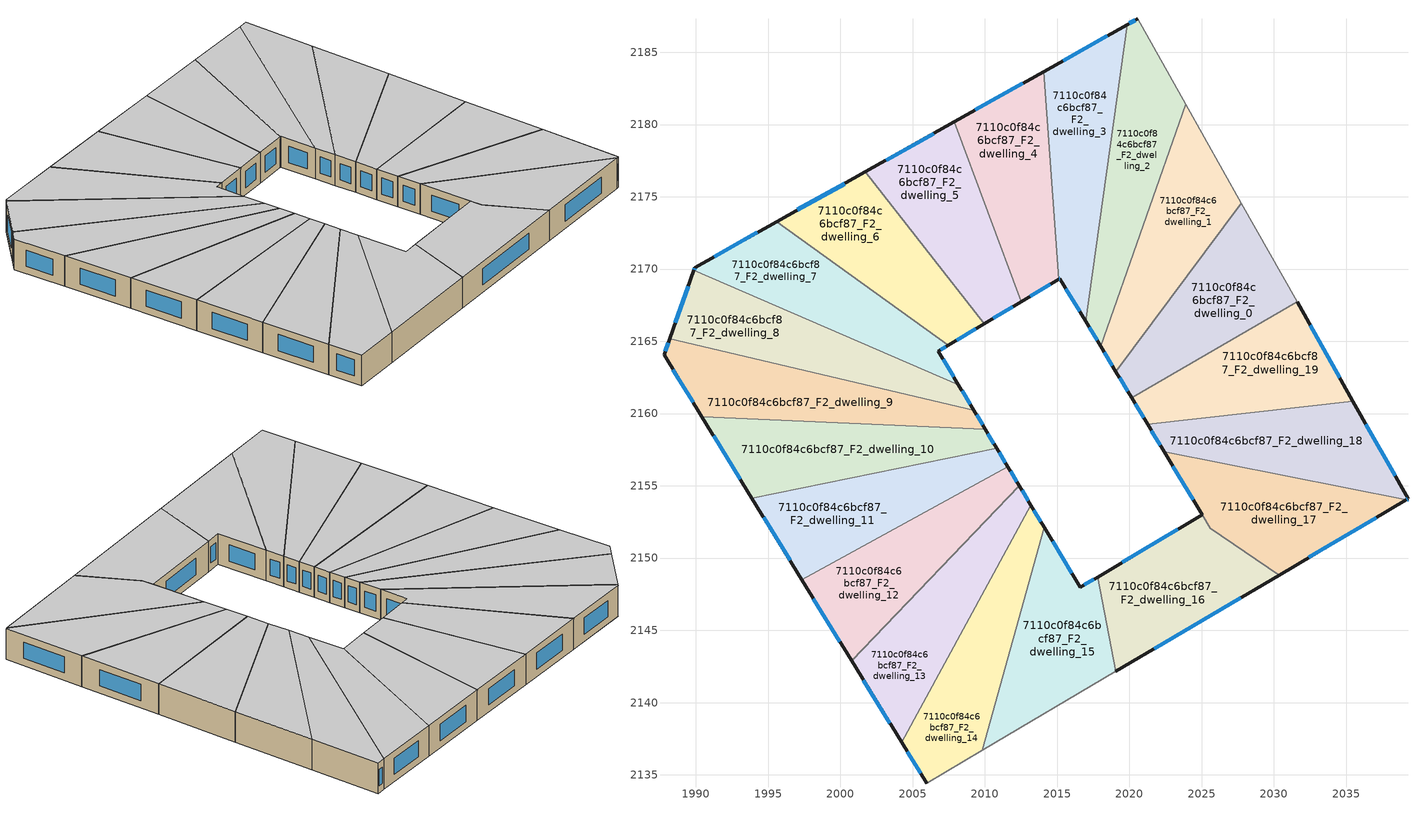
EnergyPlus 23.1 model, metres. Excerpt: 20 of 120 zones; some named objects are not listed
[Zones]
7110c0f84c6bcf87_F2_dwelling_0
 floor to 7110c0f84c6bcf87_F1_dwelling_0 (EU_floor_Construction): 2027.74,2174.56 2031.6,2167.72 2020.15,2161.11 2019.06,2162.91 z6
 wall outside (EU_wall_Construction): 2019.07,2162.91 2020.15,2161.11 z6:9
 wall adiabatic (EU_wall_Construction): 2031.6,2167.72 2027.74,2174.56 z6:9
 wall to 7110c0f84c6bcf87_F2_dwelling_1 (EU_wall_Construction): 2027.74,2174.56 2019.07,2162.91 z6:9
 wall to 7110c0f84c6bcf87_F2_dwelling_19 (EU_wall_Construction): 2020.15,2161.11 2031.6,2167.72 z6:9
 window (EU_Window_Construction): 2019.32,2162.48 2019.89,2161.53 z6.7:8.3
 ceiling to 7110c0f84c6bcf87_F3_dwelling_0 (EU_floor_Construction): 2031.6,2167.72 2027.74,2174.56 2019.06,2162.91 2020.15,2161.11 z9
7110c0f84c6bcf87_F2_dwelling_1
 floor to 7110c0f84c6bcf87_F1_dwelling_1 (EU_floor_Construction): 2023.89,2181.39 2027.74,2174.56 2019.06,2162.91 2018.01,2164.66 z6
 wall outside (EU_wall_Construction): 2018.01,2164.66 2019.07,2162.91 z6:9
 wall adiabatic (EU_wall_Construction): 2027.74,2174.56 2023.89,2181.39 z6:9
 wall to 7110c0f84c6bcf87_F2_dwelling_2 (EU_wall_Construction): 2023.89,2181.39 2018.01,2164.66 z6:9
 window (EU_Window_Construction): 2018.26,2164.25 2018.82,2163.32 z6.7:8.3
 ceiling to 7110c0f84c6bcf87_F3_dwelling_1 (EU_floor_Construction): 2019.06,2162.91 2027.74,2174.56 2023.89,2181.39 2018.01,2164.66 z9
7110c0f84c6bcf87_F2_dwelling_10
 floor to 7110c0f84c6bcf87_F1_dwelling_10 (EU_floor_Construction): 2010.02,2158.91 2010.81,2157.61 1993.88,2154.14 1990.42,2159.77 z6
 wall outside (EU_wall_Construction): 2010.81,2157.61 2010.03,2158.91 / 1990.42,2159.77 1993.88,2154.14 z6:9
 wall to 7110c0f84c6bcf87_F2_dwelling_11 (EU_wall_Construction): 1993.88,2154.14 2010.81,2157.61 z6:9
 wall to 7110c0f84c6bcf87_F2_dwelling_9 (EU_wall_Construction): 2010.02,2158.91 1990.42,2159.77 z6:9
 window (EU_Window_Construction): 2010.62,2157.92 2010.21,2158.61 / 1991.24,2158.45 1993.07,2155.47 z6.7:8.3
 ceiling to 7110c0f84c6bcf87_F3_dwelling_10 (EU_floor_Construction): 2010.81,2157.61 2010.02,2158.91 1990.42,2159.77 1993.88,2154.14 z9
7110c0f84c6bcf87_F2_dwelling_11
 floor to 7110c0f84c6bcf87_F1_dwelling_11 (EU_floor_Construction): 2010.81,2157.61 2011.59,2156.3 1997.33,2148.52 1993.88,2154.14 z6
 wall outside (EU_wall_Construction): 2011.59,2156.3 2010.81,2157.61 / 1993.88,2154.14 1997.33,2148.52 z6:9
 wall to 7110c0f84c6bcf87_F2_dwelling_12 (EU_wall_Construction): 1997.33,2148.52 2011.59,2156.3 z6:9
 window (EU_Window_Construction): 2011.41,2156.61 2010.99,2157.31 / 1994.69,2152.82 1996.52,2149.84 z6.7:8.3
 ceiling to 7110c0f84c6bcf87_F3_dwelling_11 (EU_floor_Construction): 2011.59,2156.3 2010.81,2157.61 1993.88,2154.14 1997.33,2148.52 z9
7110c0f84c6bcf87_F2_dwelling_12
 floor to 7110c0f84c6bcf87_F1_dwelling_12 (EU_floor_Construction): 2011.59,2156.3 2012.38,2154.99 2000.79,2142.88 1997.33,2148.52 z6
 wall outside (EU_wall_Construction): 2012.39,2154.99 2011.59,2156.3 / 1997.33,2148.52 2000.79,2142.88 z6:9
 wall to 7110c0f84c6bcf87_F2_dwelling_13 (EU_wall_Construction): 2000.79,2142.88 2012.38,2154.99 z6:9
 window (EU_Window_Construction): 2012.2,2155.3 2011.78,2155.99 / 1998.14,2147.19 1999.97,2144.21 z6.7:8.3
 ceiling to 7110c0f84c6bcf87_F3_dwelling_12 (EU_floor_Construction): 2000.79,2142.88 2012.38,2154.99 2011.59,2156.3 1997.33,2148.52 z9
7110c0f84c6bcf87_F2_dwelling_13
 floor to 7110c0f84c6bcf87_F1_dwelling_13 (EU_floor_Construction): 2012.38,2154.99 2013.18,2153.66 2004.24,2137.25 2000.79,2142.88 z6
 wall outside (EU_wall_Construction): 2013.18,2153.66 2012.39,2154.99 / 2000.79,2142.88 2004.24,2137.25 z6:9
 wall to 7110c0f84c6bcf87_F2_dwelling_14 (EU_wall_Construction): 2004.24,2137.25 2013.18,2153.66 z6:9
 window (EU_Window_Construction): 2012.99,2153.97 2012.57,2154.68 / 2001.6,2141.56 2003.43,2138.57 z6.7:8.3
 ceiling to 7110c0f84c6bcf87_F3_dwelling_13 (EU_floor_Construction): 2004.24,2137.25 2013.18,2153.66 2012.38,2154.99 2000.79,2142.88 z9
7110c0f84c6bcf87_F2_dwelling_14
 floor to 7110c0f84c6bcf87_F1_dwelling_14 (EU_floor_Construction): 2013.18,2153.66 2014.1,2152.14 2009.83,2136.71 2005.97,2134.43 2004.24,2137.25 z6
 wall outside (EU_wall_Construction): 2014.1,2152.14 2013.18,2153.66 / 2004.24,2137.25 2005.97,2134.43 z6:9
 wall adiabatic (EU_wall_Construction): 2005.97,2134.43 2009.83,2136.71 z6:9
 wall to 7110c0f84c6bcf87_F2_dwelling_15 (EU_wall_Construction): 2009.83,2136.71 2014.1,2152.14 z6:9
 window (EU_Window_Construction): 2013.88,2152.5 2013.4,2153.31 / 2004.65,2136.59 2005.56,2135.1 z6.7:8.3
 ceiling to 7110c0f84c6bcf87_F3_dwelling_14 (EU_floor_Construction): 2009.83,2136.71 2014.1,2152.14 2013.18,2153.66 2004.24,2137.25 2005.97,2134.43 z9
7110c0f84c6bcf87_F2_dwelling_15
 floor to 7110c0f84c6bcf87_F1_dwelling_15 (EU_floor_Construction): 2017.8,2148.69 2019.05,2142.16 2009.83,2136.71 2014.1,2152.14 2016.6,2147.97 z6
 wall outside (EU_wall_Construction): 2017.8,2148.69 2016.6,2147.97 2014.1,2152.14 z6:9
 wall adiabatic (EU_wall_Construction): 2009.83,2136.71 2019.05,2142.16 z6:9
 wall to 7110c0f84c6bcf87_F2_dwelling_16 (EU_wall_Construction): 2019.05,2142.16 2017.81,2148.69 z6:9
 window (EU_Window_Construction): 2016.02,2148.95 2014.69,2151.16 / 2017.52,2148.52 2016.89,2148.14 z6.7:8.3
 ceiling to 7110c0f84c6bcf87_F3_dwelling_15 (EU_floor_Construction): 2019.05,2142.16 2017.8,2148.69 2016.6,2147.97 2014.1,2152.14 2009.83,2136.71 z9
7110c0f84c6bcf87_F2_dwelling_16
 floor to 7110c0f84c6bcf87_F1_dwelling_16 (EU_floor_Construction): 2030.35,2148.82 2019.05,2142.16 2017.8,2148.69 2025.03,2153 2025.59,2152.07 z6
 wall outside (EU_wall_Construction): 2019.05,2142.16 2030.35,2148.82 / 2025.03,2153 2017.8,2148.69 z6:9
 wall to 7110c0f84c6bcf87_F2_dwelling_17 (EU_wall_Construction): 2030.35,2148.82 2025.59,2152.07 2025.03,2153 z6:9
 window (EU_Window_Construction): 2021.71,2143.72 2027.7,2147.26 / 2023.33,2151.99 2019.5,2149.7 z6.7:8.3
 ceiling to 7110c0f84c6bcf87_F3_dwelling_16 (EU_floor_Construction): 2030.35,2148.82 2025.59,2152.07 2025.03,2153 2017.8,2148.69 2019.05,2142.16 z9
7110c0f84c6bcf87_F2_dwelling_17
 floor to 7110c0f84c6bcf87_F1_dwelling_17 (EU_floor_Construction): 2039.17,2154.03 2030.35,2148.82 2025.59,2152.07 2022.4,2157.36 z6
 wall outside (EU_wall_Construction): 2030.35,2148.82 2039.17,2154.03 / 2022.4,2157.36 2025.03,2153 z6:9
 wall to 7110c0f84c6bcf87_F2_dwelling_18 (EU_wall_Construction): 2039.17,2154.03 2022.4,2157.36 z6:9
 window (EU_Window_Construction): 2032.42,2150.05 2037.1,2152.8 / 2023.02,2156.34 2024.41,2154.02 z6.7:8.3
 ceiling to 7110c0f84c6bcf87_F3_dwelling_17 (EU_floor_Construction): 2039.17,2154.03 2022.4,2157.36 2025.59,2152.07 2030.35,2148.82 z9
7110c0f84c6bcf87_F2_dwelling_18
 floor to 7110c0f84c6bcf87_F1_dwelling_18 (EU_floor_Construction): 2035.46,2160.86 2039.28,2154.09 2039.17,2154.03 2022.4,2157.36 2021.26,2159.26 z6
 wall outside (EU_wall_Construction): 2021.26,2159.26 2022.4,2157.36 / 2039.17,2154.03 2039.28,2154.09 2035.46,2160.86 z6:9
 wall to 7110c0f84c6bcf87_F2_dwelling_19 (EU_wall_Construction): 2035.46,2160.86 2021.26,2159.26 z6:9
 window (EU_Window_Construction): 2021.53,2158.82 2022.13,2157.81 / 2038.38,2155.68 2036.36,2159.27 / 2039.19,2154.04 2039.25,2154.08 z6.7:8.3
 ceiling to 7110c0f84c6bcf87_F3_dwelling_18 (EU_floor_Construction): 2039.28,2154.09 2035.46,2160.86 2021.26,2159.26 2022.4,2157.36 2039.17,2154.03 z9
7110c0f84c6bcf87_F2_dwelling_19
 floor to 7110c0f84c6bcf87_F1_dwelling_19 (EU_floor_Construction): 2031.6,2167.72 2035.46,2160.86 2021.26,2159.26 2020.15,2161.11 z6
 wall outside (EU_wall_Construction): 2020.15,2161.11 2021.26,2159.26 / 2035.46,2160.86 2031.6,2167.72 z6:9
 window (EU_Window_Construction): 2020.41,2160.67 2021,2159.69 / 2034.55,2162.47 2032.51,2166.11 z6.7:8.3
 ceiling to 7110c0f84c6bcf87_F3_dwelling_19 (EU_floor_Construction): 2035.46,2160.86 2031.6,2167.72 2020.15,2161.11 2021.26,2159.26 z9
7110c0f84c6bcf87_F2_dwelling_2
 floor to 7110c0f84c6bcf87_F1_dwelling_2 (EU_floor_Construction): 2020.56,2187.3 2023.89,2181.39 2018.01,2164.66 2016.98,2166.38 2019.84,2186.89 z6
 wall outside (EU_wall_Construction): 2016.98,2166.38 2018.01,2164.66 / 2020.56,2187.3 2019.84,2186.89 z6:9
 wall adiabatic (EU_wall_Construction): 2023.89,2181.39 2020.56,2187.3 z6:9
 wall to 7110c0f84c6bcf87_F2_dwelling_3 (EU_wall_Construction): 2019.84,2186.89 2016.98,2166.38 z6:9
 window (EU_Window_Construction): 2017.22,2165.97 2017.77,2165.06 / 2020.39,2187.21 2020.01,2186.99 z6.7:8.3
 ceiling to 7110c0f84c6bcf87_F3_dwelling_2 (EU_floor_Construction): 2018.01,2164.66 2023.89,2181.39 2020.56,2187.3 2019.84,2186.89 2016.98,2166.38 z9
7110c0f84c6bcf87_F2_dwelling_3
 floor to 7110c0f84c6bcf87_F1_dwelling_3 (EU_floor_Construction): 2019.84,2186.89 2016.98,2166.38 2015.19,2169.34 2015.13,2169.3 2014.08,2183.66 z6
 wall outside (EU_wall_Construction): 2015.13,2169.3 2015.19,2169.34 2016.98,2166.38 / 2019.84,2186.89 2014.08,2183.66 z6:9
 wall to 7110c0f84c6bcf87_F2_dwelling_4 (EU_wall_Construction): 2014.08,2183.66 2015.13,2169.3 z6:9
 window (EU_Window_Construction): 2015.61,2168.65 2016.56,2167.07 / 2015.14,2169.31 2015.18,2169.33 / 2018.49,2186.14 2015.43,2184.42 z6.7:8.3
 ceiling to 7110c0f84c6bcf87_F3_dwelling_3 (EU_floor_Construction): 2016.98,2166.38 2019.84,2186.89 2014.08,2183.66 2015.13,2169.3 2015.19,2169.34 z9
7110c0f84c6bcf87_F2_dwelling_4
 floor to 7110c0f84c6bcf87_F1_dwelling_4 (EU_floor_Construction): 2014.08,2183.66 2015.13,2169.3 2012.52,2167.75 2007.9,2180.19 z6
 wall outside (EU_wall_Construction): 2012.52,2167.75 2015.13,2169.3 / 2014.08,2183.66 2007.9,2180.19 z6:9
 wall to 7110c0f84c6bcf87_F2_dwelling_5 (EU_wall_Construction): 2007.89,2180.19 2012.52,2167.75 z6:9
 window (EU_Window_Construction): 2013.13,2168.11 2014.51,2168.94 / 2012.63,2182.85 2009.35,2181 z6.7:8.3
 ceiling to 7110c0f84c6bcf87_F3_dwelling_4 (EU_floor_Construction): 2015.13,2169.3 2014.08,2183.66 2007.9,2180.19 2012.52,2167.75 z9
7110c0f84c6bcf87_F2_dwelling_5
 floor to 7110c0f84c6bcf87_F1_dwelling_5 (EU_floor_Construction): 2007.9,2180.19 2012.52,2167.75 2009.97,2166.22 2001.73,2176.73 z6
 wall outside (EU_wall_Construction): 2009.97,2166.22 2012.52,2167.75 / 2007.9,2180.19 2001.73,2176.73 z6:9
 wall to 7110c0f84c6bcf87_F2_dwelling_6 (EU_wall_Construction): 2001.73,2176.73 2009.97,2166.22 z6:9
 window (EU_Window_Construction): 2010.57,2166.58 2011.92,2167.39 / 2006.45,2179.38 2003.18,2177.54 z6.7:8.3
 ceiling to 7110c0f84c6bcf87_F3_dwelling_5 (EU_floor_Construction): 2012.52,2167.75 2007.9,2180.19 2001.73,2176.73 2009.97,2166.22 z9
7110c0f84c6bcf87_F2_dwelling_6
 floor to 7110c0f84c6bcf87_F1_dwelling_6 (EU_floor_Construction): 2001.73,2176.73 2009.97,2166.22 2007.47,2164.73 1995.59,2173.28 z6
 wall outside (EU_wall_Construction): 2007.47,2164.73 2009.97,2166.22 / 2001.73,2176.73 1995.59,2173.28 z6:9
 wall to 7110c0f84c6bcf87_F2_dwelling_7 (EU_wall_Construction): 1995.59,2173.28 2007.47,2164.73 z6:9
 window (EU_Window_Construction): 2008.05,2165.08 2009.38,2165.87 / 2000.29,2175.92 1997.03,2174.09 z6.7:8.3
 ceiling to 7110c0f84c6bcf87_F3_dwelling_6 (EU_floor_Construction): 2009.97,2166.22 2001.73,2176.73 1995.59,2173.28 2007.47,2164.73 z9
7110c0f84c6bcf87_F2_dwelling_7
 floor to 7110c0f84c6bcf87_F1_dwelling_7 (EU_floor_Construction): 2007.47,2164.73 2006.78,2164.32 2008.17,2162 1989.87,2169.91 1989.94,2170.1 1995.59,2173.28 z6
 wall outside (EU_wall_Construction): 2008.17,2162 2006.78,2164.32 2007.47,2164.73 / 1995.59,2173.28 1989.94,2170.1 1989.87,2169.91 z6:9
 wall to 7110c0f84c6bcf87_F2_dwelling_8 (EU_wall_Construction): 1989.87,2169.91 2008.17,2162 z6:9
 window (EU_Window_Construction): 2006.94,2164.41 2007.31,2164.63 / 2007.84,2162.54 2007.11,2163.77 / 1989.92,2170.06 1989.88,2169.95 / 1994.26,2172.53 1991.26,2170.85 z6.7:8.3
 ceiling to 7110c0f84c6bcf87_F3_dwelling_7 (EU_floor_Construction): 2008.17,2162 2006.78,2164.32 2007.47,2164.73 1995.59,2173.28 1989.94,2170.1 1989.87,2169.91 z9
7110c0f84c6bcf87_F2_dwelling_8
 floor to 7110c0f84c6bcf87_F1_dwelling_8 (EU_floor_Construction): 2008.17,2162 2009.24,2160.22 1988.19,2165.17 1989.87,2169.91 z6
 wall outside (EU_wall_Construction): 2009.24,2160.22 2008.17,2162 / 1989.87,2169.91 1988.19,2165.17 z6:9
 wall to 7110c0f84c6bcf87_F2_dwelling_9 (EU_wall_Construction): 1988.19,2165.17 2009.24,2160.22 z6:9
 window (EU_Window_Construction): 2008.99,2160.64 2008.42,2161.58 / 1989.47,2168.79 1988.59,2166.28 z6.7:8.3
 ceiling to 7110c0f84c6bcf87_F3_dwelling_8 (EU_floor_Construction): 2009.24,2160.22 2008.17,2162 1989.87,2169.91 1988.19,2165.17 z9
7110c0f84c6bcf87_F2_dwelling_9
 floor to 7110c0f84c6bcf87_F1_dwelling_9 (EU_floor_Construction): 2009.24,2160.22 2010.02,2158.91 1990.42,2159.77 1987.8,2164.05 1988.19,2165.17 z6
 wall outside (EU_wall_Construction): 2010.03,2158.91 2009.24,2160.22 / 1988.19,2165.17 1987.8,2164.05 1990.42,2159.77 z6:9
 window (EU_Window_Construction): 2009.84,2159.22 2009.42,2159.91 / 1988.42,2163.05 1989.81,2160.78 / 1988.1,2164.91 1987.89,2164.31 z6.7:8.3
 ceiling to 7110c0f84c6bcf87_F3_dwelling_9 (EU_floor_Construction): 2010.02,2158.91 2009.24,2160.22 1988.19,2165.17 1987.8,2164.05 1990.42,2159.77 z9
[Building]
EU S2 Campaign: North Axis=0; Terrain=City; Solar Distribution=FullExterior
[Site:Location]
Budapest.Ferenc.Liszt.Intl.AP: Latitude=47.437; Longitude=19.256; Time Zone=1; Elevation=185
[SizingPeriod:WeatherFileDays]
AnnualSizingPeriod: Begin Month=1; Begin Day of Month=1; End Month=12; End Day of Month=31; Day of Week for Start Day=Monday; Use Weather File Daylight Saving Period=No; Use Weather File Rain and Snow Indicators=No
[MATERIAL]
EU_InternalMass_Material: Roughness=MediumRough; Thickness=0.1; Conductivity=1; Density=1800; Specific Heat=900; Thermal Absorptance=0.9; Solar Absorptance=0.7; Visible Absorptance=0.7
[MATERIAL:NOMASS] Roughness=MediumRough; Thermal Absorptance=0.9; Solar Absorptance=0.7; Visible Absorptance=0.7
Name | Thermal Resistance
EU_wall_NoMass | 0.832559
EU_floor_NoMass | 0.872794
[WINDOWMATERIAL:SIMPLEGLAZINGSYSTEM]
EU_Window_SimpleGlazing: UFactor=2.79869; Solar Heat Gain Coefficient=0.75; Visible Transmittance=0.75
[CONSTRUCTION]
EU_wall_Construction: EU_wall_NoMass
EU_floor_Construction: EU_floor_NoMass
EU_Window_Construction: EU_Window_SimpleGlazing
EU_InternalMass_Construction: EU_InternalMass_Material
[ZONE] Type=1; Multiplier=1; Ceiling Height=autocalculate; Floor Area=autocalculate; Part of Total Floor Area=Yes
Name | Volume
7110c0f84c6bcf87_F2_dwelling_0 | 198.129
7110c0f84c6bcf87_F2_dwelling_1 | 198.126
7110c0f84c6bcf87_F2_dwelling_10 | 198.105
7110c0f84c6bcf87_F2_dwelling_11 | 198.112
7110c0f84c6bcf87_F2_dwelling_12 | 198.113
7110c0f84c6bcf87_F2_dwelling_13 | 198.094
7110c0f84c6bcf87_F2_dwelling_14 | 198.111
7110c0f84c6bcf87_F2_dwelling_15 | 198.138
7110c0f84c6bcf87_F2_dwelling_16 | 198.946
7110c0f84c6bcf87_F2_dwelling_17 | 197.278
7110c0f84c6bcf87_F2_dwelling_18 | 198.144
7110c0f84c6bcf87_F2_dwelling_19 | 198.101
7110c0f84c6bcf87_F2_dwelling_2 | 198.1
7110c0f84c6bcf87_F2_dwelling_3 | 198.086
7110c0f84c6bcf87_F2_dwelling_4 | 198.137
7110c0f84c6bcf87_F2_dwelling_5 | 198.078
7110c0f84c6bcf87_F2_dwelling_6 | 198.149
7110c0f84c6bcf87_F2_dwelling_7 | 198.077
7110c0f84c6bcf87_F2_dwelling_8 | 198.136
7110c0f84c6bcf87_F2_dwelling_9 | 198.123
[INTERNALMASS] Construction=EU_InternalMass_Construction
Name | Zone or ZoneList | Surface Area
7110c0f84c6bcf87_F2_dwelling_0_EU_InternalMass | 7110c0f84c6bcf87_F2_dwelling_0 | 66.0427
7110c0f84c6bcf87_F2_dwelling_1_EU_InternalMass | 7110c0f84c6bcf87_F2_dwelling_1 | 66.0421
7110c0f84c6bcf87_F2_dwelling_2_EU_InternalMass | 7110c0f84c6bcf87_F2_dwelling_2 | 66.0333
7110c0f84c6bcf87_F2_dwelling_3_EU_InternalMass | 7110c0f84c6bcf87_F2_dwelling_3 | 66.0286
7110c0f84c6bcf87_F2_dwelling_4_EU_InternalMass | 7110c0f84c6bcf87_F2_dwelling_4 | 66.0457
7110c0f84c6bcf87_F2_dwelling_5_EU_InternalMass | 7110c0f84c6bcf87_F2_dwelling_5 | 66.0259
7110c0f84c6bcf87_F2_dwelling_6_EU_InternalMass | 7110c0f84c6bcf87_F2_dwelling_6 | 66.0498
7110c0f84c6bcf87_F2_dwelling_7_EU_InternalMass | 7110c0f84c6bcf87_F2_dwelling_7 | 66.0256
7110c0f84c6bcf87_F2_dwelling_8_EU_InternalMass | 7110c0f84c6bcf87_F2_dwelling_8 | 66.0453
7110c0f84c6bcf87_F2_dwelling_9_EU_InternalMass | 7110c0f84c6bcf87_F2_dwelling_9 | 66.0413
7110c0f84c6bcf87_F2_dwelling_10_EU_InternalMass | 7110c0f84c6bcf87_F2_dwelling_10 | 66.035
7110c0f84c6bcf87_F2_dwelling_11_EU_InternalMass | 7110c0f84c6bcf87_F2_dwelling_11 | 66.0374
7110c0f84c6bcf87_F2_dwelling_12_EU_InternalMass | 7110c0f84c6bcf87_F2_dwelling_12 | 66.0377
7110c0f84c6bcf87_F2_dwelling_13_EU_InternalMass | 7110c0f84c6bcf87_F2_dwelling_13 | 66.0316
7110c0f84c6bcf87_F2_dwelling_14_EU_InternalMass | 7110c0f84c6bcf87_F2_dwelling_14 | 66.0371
7110c0f84c6bcf87_F2_dwelling_15_EU_InternalMass | 7110c0f84c6bcf87_F2_dwelling_15 | 66.0461
7110c0f84c6bcf87_F2_dwelling_16_EU_InternalMass | 7110c0f84c6bcf87_F2_dwelling_16 | 66.3167
7110c0f84c6bcf87_F2_dwelling_17_EU_InternalMass | 7110c0f84c6bcf87_F2_dwelling_17 | 65.7605
7110c0f84c6bcf87_F2_dwelling_18_EU_InternalMass | 7110c0f84c6bcf87_F2_dwelling_18 | 66.0478
7110c0f84c6bcf87_F2_dwelling_19_EU_InternalMass | 7110c0f84c6bcf87_F2_dwelling_19 | 66.0339
[OTHEREQUIPMENT] Fuel Type=Electricity; Design Level Calculation Method=Watts/Area; Power per Zone Floor Area=1; Fraction Latent=0; Fraction Radiant=0; Fraction Lost=0; Carbon Dioxide Generation Rate=0; EndUse Subcategory=EU_Step8_InternalGains
Name | Zone or ZoneList or Space or SpaceList | Schedule
EU_Step8_InternalGain_7110c0f84c6bcf87_F2_dwelling_0_f000 | 7110c0f84c6bcf87_F2_dwelling_0 | EU_Step8_GainSchedule_7110c0f84c6bcf87_F2_dwelling_0_f000
EU_Step8_InternalGain_7110c0f84c6bcf87_F2_dwelling_1_f000 | 7110c0f84c6bcf87_F2_dwelling_1 | EU_Step8_GainSchedule_7110c0f84c6bcf87_F2_dwelling_1_f000
EU_Step8_InternalGain_7110c0f84c6bcf87_F2_dwelling_2_f000 | 7110c0f84c6bcf87_F2_dwelling_2 | EU_Step8_GainSchedule_7110c0f84c6bcf87_F2_dwelling_2_f000
EU_Step8_InternalGain_7110c0f84c6bcf87_F2_dwelling_3_f000 | 7110c0f84c6bcf87_F2_dwelling_3 | EU_Step8_GainSchedule_7110c0f84c6bcf87_F2_dwelling_3_f000
EU_Step8_InternalGain_7110c0f84c6bcf87_F2_dwelling_4_f000 | 7110c0f84c6bcf87_F2_dwelling_4 | EU_Step8_GainSchedule_7110c0f84c6bcf87_F2_dwelling_4_f000
EU_Step8_InternalGain_7110c0f84c6bcf87_F2_dwelling_5_f000 | 7110c0f84c6bcf87_F2_dwelling_5 | EU_Step8_GainSchedule_7110c0f84c6bcf87_F2_dwelling_5_f000
EU_Step8_InternalGain_7110c0f84c6bcf87_F2_dwelling_6_f000 | 7110c0f84c6bcf87_F2_dwelling_6 | EU_Step8_GainSchedule_7110c0f84c6bcf87_F2_dwelling_6_f000
EU_Step8_InternalGain_7110c0f84c6bcf87_F2_dwelling_7_f000 | 7110c0f84c6bcf87_F2_dwelling_7 | EU_Step8_GainSchedule_7110c0f84c6bcf87_F2_dwelling_7_f000
EU_Step8_InternalGain_7110c0f84c6bcf87_F2_dwelling_8_f000 | 7110c0f84c6bcf87_F2_dwelling_8 | EU_Step8_GainSchedule_7110c0f84c6bcf87_F2_dwelling_8_f000
EU_Step8_InternalGain_7110c0f84c6bcf87_F2_dwelling_9_f000 | 7110c0f84c6bcf87_F2_dwelling_9 | EU_Step8_GainSchedule_7110c0f84c6bcf87_F2_dwelling_9_f000
EU_Step8_InternalGain_7110c0f84c6bcf87_F2_dwelling_10_f000 | 7110c0f84c6bcf87_F2_dwelling_10 | EU_Step8_GainSchedule_7110c0f84c6bcf87_F2_dwelling_10_f000
EU_Step8_InternalGain_7110c0f84c6bcf87_F2_dwelling_11_f000 | 7110c0f84c6bcf87_F2_dwelling_11 | EU_Step8_GainSchedule_7110c0f84c6bcf87_F2_dwelling_11_f000
EU_Step8_InternalGain_7110c0f84c6bcf87_F2_dwelling_12_f000 | 7110c0f84c6bcf87_F2_dwelling_12 | EU_Step8_GainSchedule_7110c0f84c6bcf87_F2_dwelling_12_f000
EU_Step8_InternalGain_7110c0f84c6bcf87_F2_dwelling_13_f000 | 7110c0f84c6bcf87_F2_dwelling_13 | EU_Step8_GainSchedule_7110c0f84c6bcf87_F2_dwelling_13_f000
EU_Step8_InternalGain_7110c0f84c6bcf87_F2_dwelling_14_f000 | 7110c0f84c6bcf87_F2_dwelling_14 | EU_Step8_GainSchedule_7110c0f84c6bcf87_F2_dwelling_14_f000
EU_Step8_InternalGain_7110c0f84c6bcf87_F2_dwelling_15_f000 | 7110c0f84c6bcf87_F2_dwelling_15 | EU_Step8_GainSchedule_7110c0f84c6bcf87_F2_dwelling_15_f000
EU_Step8_InternalGain_7110c0f84c6bcf87_F2_dwelling_16_f000 | 7110c0f84c6bcf87_F2_dwelling_16 | EU_Step8_GainSchedule_7110c0f84c6bcf87_F2_dwelling_16_f000
EU_Step8_InternalGain_7110c0f84c6bcf87_F2_dwelling_17_f000 | 7110c0f84c6bcf87_F2_dwelling_17 | EU_Step8_GainSchedule_7110c0f84c6bcf87_F2_dwelling_17_f000
EU_Step8_InternalGain_7110c0f84c6bcf87_F2_dwelling_18_f000 | 7110c0f84c6bcf87_F2_dwelling_18 | EU_Step8_GainSchedule_7110c0f84c6bcf87_F2_dwelling_18_f000
EU_Step8_InternalGain_7110c0f84c6bcf87_F2_dwelling_19_f000 | 7110c0f84c6bcf87_F2_dwelling_19 | EU_Step8_GainSchedule_7110c0f84c6bcf87_F2_dwelling_19_f000
[ZONEVENTILATION:DESIGNFLOWRATE] Schedule=EU_AlwaysOn; Design Flow Rate Calculation Method=AirChanges/Hour; Air Changes per Hour=0.475469; Ventilation Type=Natural; Fan Pressure Rise=0; Fan Total Efficiency=1; Constant Term Coefficient=1; Temperature Term Coefficient=0; Velocity Term Coefficient=0; Velocity Squared Term Coefficient=0; Minimum Indoor Temperature=-100; Maximum Indoor Temperature=100; Delta Temperature=-100; Minimum Outdoor Temperature=-100; Maximum Outdoor Temperature=100; Maximum Wind Speed=40
Name | Zone or ZoneList or Space or SpaceList
EU_ConstantAir_7110c0f84c6bcf87_F2_dwelling_0 | 7110c0f84c6bcf87_F2_dwelling_0
EU_ConstantAir_7110c0f84c6bcf87_F2_dwelling_1 | 7110c0f84c6bcf87_F2_dwelling_1
EU_ConstantAir_7110c0f84c6bcf87_F2_dwelling_2 | 7110c0f84c6bcf87_F2_dwelling_2
EU_ConstantAir_7110c0f84c6bcf87_F2_dwelling_3 | 7110c0f84c6bcf87_F2_dwelling_3
EU_ConstantAir_7110c0f84c6bcf87_F2_dwelling_4 | 7110c0f84c6bcf87_F2_dwelling_4
EU_ConstantAir_7110c0f84c6bcf87_F2_dwelling_5 | 7110c0f84c6bcf87_F2_dwelling_5
EU_ConstantAir_7110c0f84c6bcf87_F2_dwelling_6 | 7110c0f84c6bcf87_F2_dwelling_6
EU_ConstantAir_7110c0f84c6bcf87_F2_dwelling_7 | 7110c0f84c6bcf87_F2_dwelling_7
EU_ConstantAir_7110c0f84c6bcf87_F2_dwelling_8 | 7110c0f84c6bcf87_F2_dwelling_8
EU_ConstantAir_7110c0f84c6bcf87_F2_dwelling_9 | 7110c0f84c6bcf87_F2_dwelling_9
EU_ConstantAir_7110c0f84c6bcf87_F2_dwelling_10 | 7110c0f84c6bcf87_F2_dwelling_10
EU_ConstantAir_7110c0f84c6bcf87_F2_dwelling_11 | 7110c0f84c6bcf87_F2_dwelling_11
EU_ConstantAir_7110c0f84c6bcf87_F2_dwelling_12 | 7110c0f84c6bcf87_F2_dwelling_12
EU_ConstantAir_7110c0f84c6bcf87_F2_dwelling_13 | 7110c0f84c6bcf87_F2_dwelling_13
EU_ConstantAir_7110c0f84c6bcf87_F2_dwelling_14 | 7110c0f84c6bcf87_F2_dwelling_14
EU_ConstantAir_7110c0f84c6bcf87_F2_dwelling_15 | 7110c0f84c6bcf87_F2_dwelling_15
EU_ConstantAir_7110c0f84c6bcf87_F2_dwelling_16 | 7110c0f84c6bcf87_F2_dwelling_16
EU_ConstantAir_7110c0f84c6bcf87_F2_dwelling_17 | 7110c0f84c6bcf87_F2_dwelling_17
EU_ConstantAir_7110c0f84c6bcf87_F2_dwelling_18 | 7110c0f84c6bcf87_F2_dwelling_18
EU_ConstantAir_7110c0f84c6bcf87_F2_dwelling_19 | 7110c0f84c6bcf87_F2_dwelling_19
[HVACTEMPLATE:ZONE:IDEALLOADSAIRSYSTEM] System Availability Schedule=EU_AlwaysOn; Maximum Heating Supply Air Temperature=50; Minimum Cooling Supply Air Temperature=13; Maximum Heating Supply Air Humidity Ratio=0.0156; Minimum Cooling Supply Air Humidity Ratio=0.0077; Heating Limit=NoLimit; Cooling Limit=NoLimit; Heating Availability Schedule=EU_AlwaysOn; Cooling Availability Schedule=EU_CoolingOff; Dehumidification Control Type=ConstantSensibleHeatRatio; Cooling Sensible Heat Ratio=0.7; Dehumidification Setpoint=60; Humidification Control Type=None; Humidification Setpoint=30; Outdoor Air Method=None; Outdoor Air Flow Rate per Person=0.00944; Outdoor Air Flow Rate per Zone Floor Area=0; Outdoor Air Flow Rate per Zone=0; Demand Controlled Ventilation Type=None; Outdoor Air Economizer Type=NoEconomizer; Heat Recovery Type=None; Sensible Heat Recovery Effectiveness=0.7; Latent Heat Recovery Effectiveness=0.65
Name | Template Thermostat
7110c0f84c6bcf87_F2_dwelling_0 | EU_HeatOnly_7110c0f84c6bcf87_F2_dwelling_0
7110c0f84c6bcf87_F2_dwelling_1 | EU_HeatOnly_7110c0f84c6bcf87_F2_dwelling_1
7110c0f84c6bcf87_F2_dwelling_2 | EU_HeatOnly_7110c0f84c6bcf87_F2_dwelling_2
7110c0f84c6bcf87_F2_dwelling_3 | EU_HeatOnly_7110c0f84c6bcf87_F2_dwelling_3
7110c0f84c6bcf87_F2_dwelling_4 | EU_HeatOnly_7110c0f84c6bcf87_F2_dwelling_4
7110c0f84c6bcf87_F2_dwelling_5 | EU_HeatOnly_7110c0f84c6bcf87_F2_dwelling_5
7110c0f84c6bcf87_F2_dwelling_6 | EU_HeatOnly_7110c0f84c6bcf87_F2_dwelling_6
7110c0f84c6bcf87_F2_dwelling_7 | EU_HeatOnly_7110c0f84c6bcf87_F2_dwelling_7
7110c0f84c6bcf87_F2_dwelling_8 | EU_HeatOnly_7110c0f84c6bcf87_F2_dwelling_8
7110c0f84c6bcf87_F2_dwelling_9 | EU_HeatOnly_7110c0f84c6bcf87_F2_dwelling_9
7110c0f84c6bcf87_F2_dwelling_10 | EU_HeatOnly_7110c0f84c6bcf87_F2_dwelling_10
7110c0f84c6bcf87_F2_dwelling_11 | EU_HeatOnly_7110c0f84c6bcf87_F2_dwelling_11
7110c0f84c6bcf87_F2_dwelling_12 | EU_HeatOnly_7110c0f84c6bcf87_F2_dwelling_12
7110c0f84c6bcf87_F2_dwelling_13 | EU_HeatOnly_7110c0f84c6bcf87_F2_dwelling_13
7110c0f84c6bcf87_F2_dwelling_14 | EU_HeatOnly_7110c0f84c6bcf87_F2_dwelling_14
7110c0f84c6bcf87_F2_dwelling_15 | EU_HeatOnly_7110c0f84c6bcf87_F2_dwelling_15
7110c0f84c6bcf87_F2_dwelling_16 | EU_HeatOnly_7110c0f84c6bcf87_F2_dwelling_16
7110c0f84c6bcf87_F2_dwelling_17 | EU_HeatOnly_7110c0f84c6bcf87_F2_dwelling_17
7110c0f84c6bcf87_F2_dwelling_18 | EU_HeatOnly_7110c0f84c6bcf87_F2_dwelling_18
7110c0f84c6bcf87_F2_dwelling_19 | EU_HeatOnly_7110c0f84c6bcf87_F2_dwelling_19
[SIZING:ZONE] Zone Cooling Design Supply Air Temperature Input Method=SupplyAirTemperature; Zone Cooling Design Supply Air Temperature=13; Zone Heating Design Supply Air Temperature Input Method=SupplyAirTemperature; Zone Heating Design Supply Air Temperature=50; Zone Cooling Design Supply Air Humidity Ratio=0.008; Zone Heating Design Supply Air Humidity Ratio=0.008; Cooling Design Air Flow Method=DesignDay; Cooling Design Air Flow Rate=0; Cooling Minimum Air Flow per Zone Floor Area=0.000762; Cooling Minimum Air Flow=0; Cooling Minimum Air Flow Fraction=0.2; Heating Design Air Flow Method=DesignDay; Heating Design Air Flow Rate=0; Heating Maximum Air Flow per Zone Floor Area=0.002032; Heating Maximum Air Flow=0.141576; Heating Maximum Air Flow Fraction=0.3; Account for Dedicated Outdoor Air System=No; Dedicated Outdoor Air System Control Strategy=NeutralSupplyAir; Dedicated Outdoor Air Low Setpoint Temperature for Design=autosize; Dedicated Outdoor Air High Setpoint Temperature for Design=autosize; Zone Load Sizing Method=Sensible Load Only No Latent Load; Zone Latent Cooling Design Supply Air Humidity Ratio Input Method=HumidityRatioDifference; Zone Cooling Design Supply Air Humidity Ratio Difference=0.005; Zone Latent Heating Design Supply Air Humidity Ratio Input Method=HumidityRatioDifference; Zone Humidification Design Supply Air Humidity Ratio Difference=0.005
7110c0f84c6bcf87_F2_dwelling_0; 7110c0f84c6bcf87_F2_dwelling_1; 7110c0f84c6bcf87_F2_dwelling_2; 7110c0f84c6bcf87_F2_dwelling_3; 7110c0f84c6bcf87_F2_dwelling_4; 7110c0f84c6bcf87_F2_dwelling_5; 7110c0f84c6bcf87_F2_dwelling_6; 7110c0f84c6bcf87_F2_dwelling_7; 7110c0f84c6bcf87_F2_dwelling_8; 7110c0f84c6bcf87_F2_dwelling_9; 7110c0f84c6bcf87_F2_dwelling_10; 7110c0f84c6bcf87_F2_dwelling_11; 7110c0f84c6bcf87_F2_dwelling_12; 7110c0f84c6bcf87_F2_dwelling_13; 7110c0f84c6bcf87_F2_dwelling_14; 7110c0f84c6bcf87_F2_dwelling_15; 7110c0f84c6bcf87_F2_dwelling_16; 7110c0f84c6bcf87_F2_dwelling_17; 7110c0f84c6bcf87_F2_dwelling_18; 7110c0f84c6bcf87_F2_dwelling_19
[SCHEDULE:CONSTANT]
Name | Hourly Value
EU_AlwaysOn | 1
EU_CoolingOff | 0
[SCHEDULE:FILE] Column Number=1; Rows to Skip at Top=0; Number of Hours of Data=8760; Column Separator=Comma; Interpolate to Timestep=No; Minutes per Item=60; Adjust Schedule for Daylight Savings=Yes
Name | File
EU_Step8_GainSchedule_7110c0f84c6bcf87_F2_dwelling_0_f000 | ../../schedules/7110c0f84c6bcf87/7110c0f84c6bcf87_F2_dwelling_0_f000_gain.csv
EU_Step8_GainSchedule_7110c0f84c6bcf87_F2_dwelling_1_f000 | ../../schedules/7110c0f84c6bcf87/7110c0f84c6bcf87_F2_dwelling_1_f000_gain.csv
EU_Step8_GainSchedule_7110c0f84c6bcf87_F2_dwelling_2_f000 | ../../schedules/7110c0f84c6bcf87/7110c0f84c6bcf87_F2_dwelling_2_f000_gain.csv
EU_Step8_GainSchedule_7110c0f84c6bcf87_F2_dwelling_3_f000 | ../../schedules/7110c0f84c6bcf87/7110c0f84c6bcf87_F2_dwelling_3_f000_gain.csv
EU_Step8_GainSchedule_7110c0f84c6bcf87_F2_dwelling_4_f000 | ../../schedules/7110c0f84c6bcf87/7110c0f84c6bcf87_F2_dwelling_4_f000_gain.csv
EU_Step8_GainSchedule_7110c0f84c6bcf87_F2_dwelling_5_f000 | ../../schedules/7110c0f84c6bcf87/7110c0f84c6bcf87_F2_dwelling_5_f000_gain.csv
EU_Step8_GainSchedule_7110c0f84c6bcf87_F2_dwelling_6_f000 | ../../schedules/7110c0f84c6bcf87/7110c0f84c6bcf87_F2_dwelling_6_f000_gain.csv
EU_Step8_GainSchedule_7110c0f84c6bcf87_F2_dwelling_7_f000 | ../../schedules/7110c0f84c6bcf87/7110c0f84c6bcf87_F2_dwelling_7_f000_gain.csv
EU_Step8_GainSchedule_7110c0f84c6bcf87_F2_dwelling_8_f000 | ../../schedules/7110c0f84c6bcf87/7110c0f84c6bcf87_F2_dwelling_8_f000_gain.csv
EU_Step8_GainSchedule_7110c0f84c6bcf87_F2_dwelling_9_f000 | ../../schedules/7110c0f84c6bcf87/7110c0f84c6bcf87_F2_dwelling_9_f000_gain.csv
EU_Step8_GainSchedule_7110c0f84c6bcf87_F2_dwelling_10_f000 | ../../schedules/7110c0f84c6bcf87/7110c0f84c6bcf87_F2_dwelling_10_f000_gain.csv
EU_Step8_GainSchedule_7110c0f84c6bcf87_F2_dwelling_11_f000 | ../../schedules/7110c0f84c6bcf87/7110c0f84c6bcf87_F2_dwelling_11_f000_gain.csv
EU_Step8_GainSchedule_7110c0f84c6bcf87_F2_dwelling_12_f000 | ../../schedules/7110c0f84c6bcf87/7110c0f84c6bcf87_F2_dwelling_12_f000_gain.csv
EU_Step8_GainSchedule_7110c0f84c6bcf87_F2_dwelling_13_f000 | ../../schedules/7110c0f84c6bcf87/7110c0f84c6bcf87_F2_dwelling_13_f000_gain.csv
EU_Step8_GainSchedule_7110c0f84c6bcf87_F2_dwelling_14_f000 | ../../schedules/7110c0f84c6bcf87/7110c0f84c6bcf87_F2_dwelling_14_f000_gain.csv
EU_Step8_GainSchedule_7110c0f84c6bcf87_F2_dwelling_15_f000 | ../../schedules/7110c0f84c6bcf87/7110c0f84c6bcf87_F2_dwelling_15_f000_gain.csv
EU_Step8_GainSchedule_7110c0f84c6bcf87_F2_dwelling_16_f000 | ../../schedules/7110c0f84c6bcf87/7110c0f84c6bcf87_F2_dwelling_16_f000_gain.csv
EU_Step8_GainSchedule_7110c0f84c6bcf87_F2_dwelling_17_f000 | ../../schedules/7110c0f84c6bcf87/7110c0f84c6bcf87_F2_dwelling_17_f000_gain.csv
EU_Step8_GainSchedule_7110c0f84c6bcf87_F2_dwelling_18_f000 | ../../schedules/7110c0f84c6bcf87/7110c0f84c6bcf87_F2_dwelling_18_f000_gain.csv
EU_Step8_GainSchedule_7110c0f84c6bcf87_F2_dwelling_19_f000 | ../../schedules/7110c0f84c6bcf87/7110c0f84c6bcf87_F2_dwelling_19_f000_gain.csv
